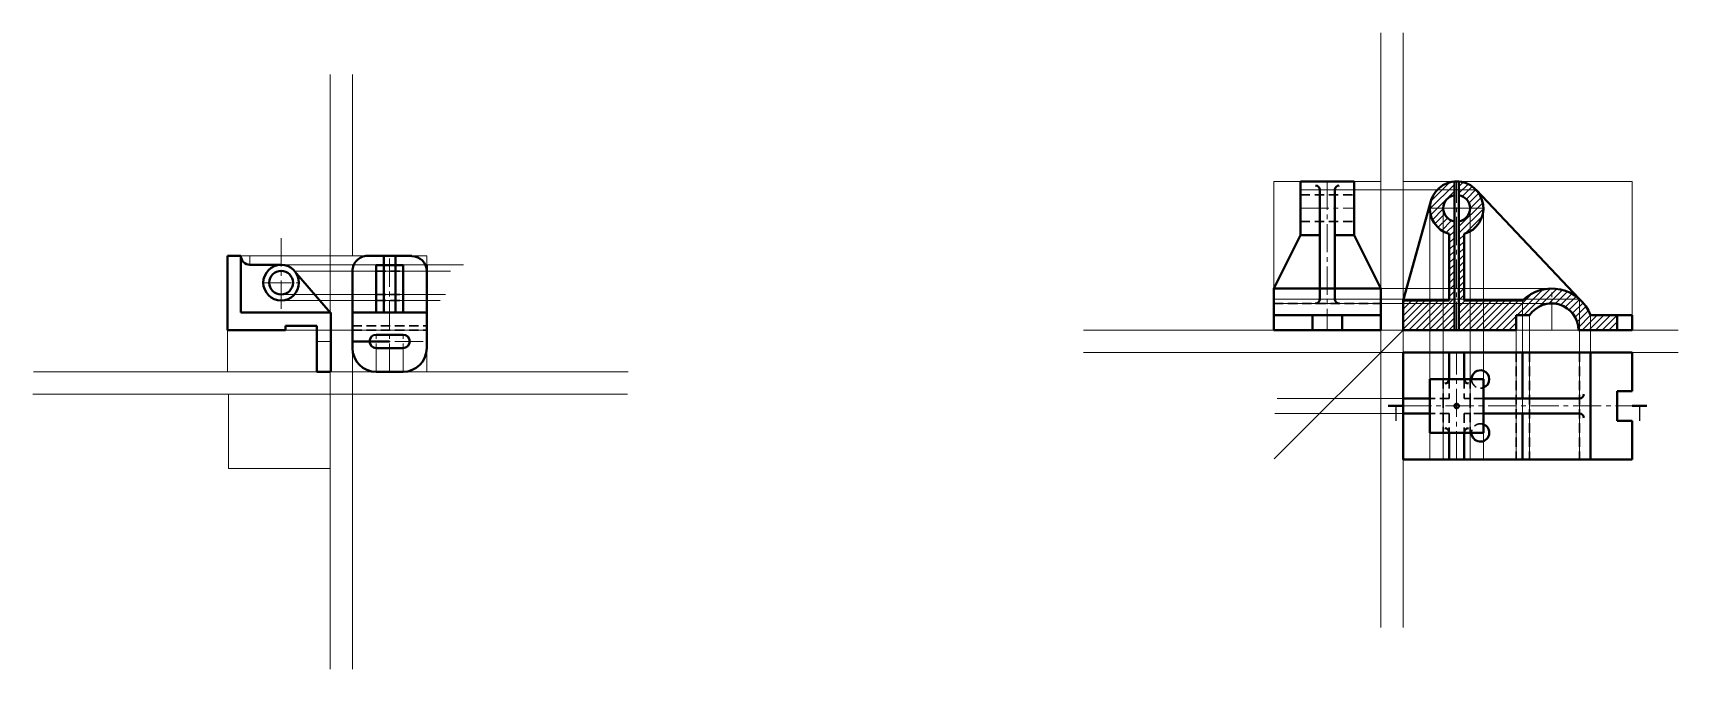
# Model space of a CAD drawing. Header units: millimetres. Extents: x 0 to 7799, y -473 to 358.
# Drawn here: x 5882 to 6989, y -151 to 277 of the extents above; entities that cross this region are included whole.
import ezdxf

# ---------------------------------------------------------------- set-up
doc = ezdxf.new("R2010")
doc.units = ezdxf.units.MM
doc.linetypes.add('CENTER2', pattern=[28.575, 19.05, -3.175, 3.175, -3.175])
doc.linetypes.add('DASHED2', pattern=[9.525, 6.35, -3.175])
for name, color, linetype, lineweight in [('Centre', 1, 'CENTER2', 20), ('Dimension n Hatch', 6, 'Continuous', 20), ('Hidden', 3, 'DASHED2', 30), ('Object', 2, 'Continuous', 40), ('Projection', 5, 'Continuous', 5)]:
    doc.layers.add(name, color=color, linetype=linetype, lineweight=lineweight)
doc.styles.get("Standard").update_dxf_attribs({"font": 'arial.ttf'})
doc.dimstyles.new('ISO-25', dxfattribs={"dimtxt": 2.5, "dimasz": 2.5, "dimexe": 1.25, "dimexo": 0.625, "dimtad": 1, "dimtxsty": 'Standard', "dimcen": 2.5, "dimadec": 0, "dimazin": 0, "dimtfac": 1, "dimtmove": 0, "dimatfit": 3, "dimfxl": 1, "dimarcsym": 0})

msp = doc.modelspace()

# ---------------------------------------------------------------- hatches: boundary and pattern name
at = {"layer": 'Dimension n Hatch'}
h = msp.add_hatch(dxfattribs=at)
h.set_pattern_fill('ANSI31', color=256)
h.paths.add_polyline_path([(6831.334, 159.401), (6822.334, 159.401, 0.33397625), (6835.334, 142.109), (6835.334, 97.401), (6804.334, 97.401), (6804.334, 77.401), (6838.834, 77.401), (6838.834, 150.527, -0.36597738)])
h.paths.add_polyline_path([(6838.834, 168.275), (6838.834, 177.338, 0.38998328), (6822.334, 159.401), (6831.334, 159.401, -0.36597738)])
h.paths.add_polyline_path([(6841.834, 177.338), (6841.834, 168.275, -0.36597738), (6849.334, 159.401), (6858.334, 159.401, 0.38998328)])
h.paths.add_polyline_path([(6858.334, 159.401), (6849.334, 159.401, -0.36597738), (6841.834, 150.527), (6841.834, 77.401), (6880.334, 77.401), (6880.334, 87.401), (6889.368, 87.401, -0.25049165), (6904.334, 95.401), (6904.334, 105.401, 0.19626157), (6884.738, 97.401), (6845.334, 97.401), (6845.334, 142.109, 0.33397625)])
h.paths.add_polyline_path([(6904.334, 105.401), (6904.334, 95.401, -0.41421356), (6922.334, 77.401), (6948.334, 77.401), (6948.334, 87.401), (6930.488, 87.401, 0.31086789)])

# ---------------------------------------------------------------- linework, layer by layer
at = {"layer": 'Centre'}
for p, q in [((6753.334, 177.401), (6753.334, 77.401)), ((6840.334, 77.401), (6840.334, 177.401)), ((6735.334, 159.401), (6771.334, 159.401)), ((6840.334, 159.401), (6822.334, 159.401)), ((6840.334, 159.401), (6858.334, 159.401)), ((6049.472, 139.356), (6049.472, 89.348)), ((6028.472, 127.356), (6028.472, 121.348)), ((6122.472, 49.356), (6122.472, 127.356)), ((6037.472, 109.348), (6061.472, 109.348)), ((6904.334, 77.401), (6904.334, 105.401)), ((6073.472, 69.856), (6082.949, 69.856)), ((6097.472, 69.856), (6147.472, 69.856)), ((6113.472, 49.356), (6113.472, 74.356)), ((6131.472, 49.356), (6131.472, 74.356)), ((6840.334, -9.599), (6840.334, 62.401)), ((6804.334, 26.401), (6958.334, 26.401))]:
    msp.add_line(p, q, dxfattribs=at)
at = {"layer": 'Hidden'}
for p, q in [((6735.334, 168.401), (6771.334, 168.401)), ((6735.334, 150.401), (6771.334, 150.401)), ((6113.472, 117.167), (6131.472, 117.167)), ((6113.472, 101.348), (6131.472, 101.348)), ((6113.472, 97.348), (6131.472, 97.348)), ((6717.334, 95.401), (6789.334, 95.401)), ((6097.472, 80.356), (6147.472, 80.356)), ((6097.472, 77.356), (6147.472, 77.356)), ((6880.334, 62.401), (6880.334, -9.599)), ((6889.368, 62.401), (6889.368, -9.599)), ((6922.936, 62.401), (6922.936, -9.599)), ((6831.334, 44.401), (6831.334, 31.401)), ((6835.334, 44.401), (6835.334, 31.401)), ((6845.334, 44.401), (6845.334, 31.401)), ((6849.334, 44.401), (6849.334, 31.401)), ((6835.334, 31.401), (6822.334, 31.401)), ((6831.334, 31.401), (6831.334, 8.401)), ((6858.334, 31.401), (6845.334, 31.401)), ((6849.334, 31.401), (6849.334, 8.401)), ((6835.334, 21.401), (6822.334, 21.401)), ((6835.334, 21.401), (6835.334, 8.401)), ((6858.334, 21.401), (6845.334, 21.401)), ((6845.334, 21.401), (6845.334, 8.401))]:
    msp.add_line(p, q, dxfattribs=at)
for centre, start, end in [((6856.334, 44.401), 180, 289.471221), ((6856.334, 8.401), 70.528779, 180), ((6856.334, 8.401), 270, 289.471221)]:
    msp.add_arc(centre, 6, start, end, dxfattribs=at)
at = {"layer": 'Object'}
for p, q in [((6753.334, 177.401), (6735.334, 177.401)), ((6735.334, 177.401), (6735.334, 141.401)), ((6771.334, 177.401), (6753.334, 177.401)), ((6771.334, 141.401), (6771.334, 177.401)), ((6840.334, 177.401), (6838.834, 177.401)), ((6838.834, 177.401), (6841.834, 177.401)), ((6838.834, 177.401), (6838.834, 77.401)), ((6841.834, 177.401), (6841.834, 77.401)), ((6735.334, 159.401), (6735.334, 168.401)), ((6745.334, 174.775), (6745.334, 174.775)), ((6748.334, 171.775), (6748.334, 98.329)), ((6748.334, 171.775), (6748.334, 171.775)), ((6758.334, 171.775), (6758.334, 98.329)), ((6758.334, 171.775), (6758.334, 171.775)), ((6761.334, 174.775), (6761.334, 174.775)), ((6922.936, 98.329), (6853.406, 171.775)), ((6804.334, 97.401), (6822.997, 164.242)), ((6717.334, 105.401), (6735.334, 141.401)), ((6735.334, 141.401), (6748.334, 141.401)), ((6758.334, 141.401), (6771.334, 141.401)), ((6789.334, 105.401), (6771.334, 141.401)), ((6835.334, 97.401), (6835.334, 142.109)), ((6845.334, 97.401), (6845.334, 142.109)), ((6013.472, 77.356), (6013.472, 127.356)), ((6013.472, 127.356), (6022.472, 127.356)), ((6022.472, 127.356), (6022.472, 89.348)), ((6107.472, 127.356), (6137.472, 127.356)), ((6118.472, 117.167), (6118.472, 127.356)), ((6118.472, 127.356), (6126.472, 127.356)), ((6126.472, 127.356), (6126.472, 117.167)), ((6137.472, 127.167), (6137.472, 127.356)), ((6049.472, 121.348), (6028.472, 121.348)), ((6082.472, 89.348), (6058.574, 117.167)), ((6097.472, 89.356), (6097.472, 117.356)), ((6118.472, 121.167), (6113.472, 121.167)), ((6113.472, 117.167), (6113.472, 121.167)), ((6113.472, 121.167), (6131.472, 121.167)), ((6113.472, 117.167), (6113.472, 89.356)), ((6118.472, 121.167), (6126.472, 121.167)), ((6118.472, 89.356), (6118.472, 117.167)), ((6126.472, 121.167), (6131.472, 121.167)), ((6126.472, 117.167), (6126.472, 89.356)), ((6131.472, 121.167), (6131.472, 117.167)), ((6131.472, 117.167), (6131.472, 89.356)), ((6147.472, 121.348), (6147.472, 89.356)), ((6717.334, 87.401), (6717.334, 105.401)), ((6717.334, 105.401), (6789.334, 105.401)), ((6789.334, 105.401), (6789.334, 87.401)), ((6052.949, 89.348), (6022.472, 89.348)), ((6073.949, 89.348), (6052.949, 89.348)), ((6082.949, 89.348), (6073.949, 89.348)), ((6082.949, 49.348), (6082.949, 89.348)), ((6097.472, 65.356), (6097.472, 89.356)), ((6097.472, 89.356), (6147.472, 89.356)), ((6147.472, 89.356), (6147.472, 65.356)), ((6804.334, 77.401), (6804.334, 97.401)), ((6804.334, 97.401), (6835.334, 97.401)), ((6845.334, 97.401), (6884.738, 97.401)), ((6073.472, 80.356), (6052.472, 80.356)), ((6052.472, 80.356), (6052.472, 77.356)), ((6073.472, 49.356), (6073.472, 80.356)), ((6717.334, 77.401), (6717.334, 87.401)), ((6717.334, 87.401), (6789.334, 87.401)), ((6717.334, 87.401), (6743.334, 87.401)), ((6743.334, 87.401), (6743.334, 77.401)), ((6789.334, 87.401), (6763.334, 87.401)), ((6763.334, 87.401), (6763.334, 77.401)), ((6789.334, 87.401), (6789.334, 77.401)), ((6880.334, 77.401), (6880.334, 87.401)), ((6880.334, 87.401), (6889.368, 87.401)), ((6958.334, 87.401), (6930.488, 87.401)), ((6958.334, 87.401), (6948.334, 87.401)), ((6948.334, 87.401), (6948.334, 77.401)), ((6958.334, 77.401), (6958.334, 87.401)), ((6052.472, 77.356), (6013.472, 77.356)), ((6122.472, 69.856), (6097.472, 69.856)), ((6113.472, 74.356), (6131.472, 74.356)), ((6789.334, 77.401), (6717.334, 77.401)), ((6880.334, 77.401), (6804.334, 77.401)), ((6958.334, 77.401), (6922.334, 77.401)), ((6113.472, 65.356), (6131.472, 65.356)), ((6835.334, 62.401), (6804.334, 62.401)), ((6804.334, 62.401), (6804.334, 31.401)), ((6835.334, 44.401), (6835.334, 62.401)), ((6835.334, 62.401), (6845.334, 62.401)), ((6845.334, 62.401), (6845.334, 44.401)), ((6880.334, 62.401), (6845.334, 62.401)), ((6884.738, 62.401), (6880.334, 62.401)), ((6884.738, 31.401), (6884.738, 62.401)), ((6884.738, 62.401), (6930.488, 62.401)), ((6930.488, 62.401), (6930.488, -9.599)), ((6930.488, 62.401), (6958.334, 62.401)), ((6958.334, 62.401), (6958.334, 36.401)), ((6082.472, 49.356), (6073.472, 49.356)), ((6122.472, 49.356), (6113.472, 49.356)), ((6113.472, 49.356), (6131.472, 49.356)), ((6822.334, 26.401), (6822.334, 44.401)), ((6822.334, 44.401), (6858.334, 44.401)), ((6835.334, 44.401), (6835.334, 44.401)), ((6845.334, 44.401), (6845.334, 44.401)), ((6858.334, 44.401), (6858.334, 8.401)), ((6832.334, 41.401), (6832.334, 41.401)), ((6848.334, 41.401), (6848.334, 41.401)), ((6925.936, 34.401), (6925.936, 34.401)), ((6958.334, 36.401), (6948.334, 36.401)), ((6948.334, 36.401), (6948.334, 16.401)), ((6804.334, 26.401), (6794.334, 26.401)), ((6804.334, 31.401), (6822.334, 31.401)), ((6804.334, 31.401), (6804.334, 21.401)), ((6822.334, 8.401), (6822.334, 26.401)), ((6858.334, 26.401), (6858.334, 31.401)), ((6858.334, 31.401), (6922.936, 31.401)), ((6922.936, 31.401), (6922.936, 31.401)), ((6958.334, 26.401), (6968.334, 26.401)), ((6804.334, -9.599), (6804.334, 21.401)), ((6804.334, 21.401), (6822.334, 21.401)), ((6922.936, 21.401), (6858.334, 21.401)), ((6884.738, -9.599), (6884.738, 21.401)), ((6922.936, 21.401), (6922.936, 21.401)), ((6925.936, 18.401), (6925.936, 18.401)), ((6948.334, 16.401), (6958.334, 16.401)), ((6958.334, 16.401), (6958.334, -9.599)), ((6858.334, 8.401), (6822.334, 8.401)), ((6835.334, -9.599), (6835.334, 8.401)), ((6845.334, -9.599), (6845.334, 8.401)), ((6804.334, -9.599), (6835.334, -9.599)), ((6835.334, -9.599), (6845.334, -9.599)), ((6840.334, -9.599), (6856.334, -9.599)), ((6840.334, -9.599), (6856.334, -9.599)), ((6845.334, -9.599), (6884.738, -9.599)), ((6930.488, -9.599), (6884.738, -9.599)), ((6958.334, -9.599), (6930.488, -9.599))]:
    msp.add_line(p, q, dxfattribs=at)
for centre, radius in [((6049.472, 109.348), 12), ((6049.472, 109.348), 8), ((6840.334, 26.401), 1.5)]:
    msp.add_circle(centre, radius, dxfattribs=at)
for centre, radius, start, end in [((6840.334, 159.401), 18, 286.12762, 253.87238), ((6745.334, 171.775), 3, 0, 90), ((6761.334, 171.775), 3, 90, 180), ((6840.334, 159.401), 9, 99.594068, 260.405932), ((6840.334, 159.401), 9, 279.594068, 80.405932), ((6028.472, 127.356), 6.008, 180, 270), ((6107.472, 117.356), 10, 90, 181.078586), ((6137.472, 117.167), 10, 0, 90), ((6904.334, 77.401), 28, 20.924832, 134.415309), ((6745.334, 98.329), 3, 270, 360), ((6761.334, 98.329), 3, 180, 270), ((6904.334, 77.401), 18, 0, 146.251011), ((6113.472, 69.856), 4.5, 90, 270), ((6131.472, 69.856), 4.5, 270, 90), ((6113.472, 65.356), 16, 180, 270), ((6131.472, 65.356), 16, 270, 0), ((6832.334, 44.401), 3, 270, 0), ((6848.334, 44.401), 3, 180, 270), ((6856.334, 44.401), 6, 70.528779, 180), ((6856.334, 44.401), 6, 289.471221, 70.528779), ((6922.936, 34.401), 3, 270, 0), ((6832.334, 8.401), 3, 0, 90), ((6848.334, 8.401), 3, 90, 180), ((6856.334, 8.401), 6, 180, 70.528779), ((6922.936, 18.401), 3, 0, 90)]:
    msp.add_arc(centre, radius, start, end, dxfattribs=at)
at = {"layer": 'Projection'}
for p, q in [((6789.334, 277.401), (6789.334, -122.599)), ((6789.334, 277.401), (6789.334, -122.599)), ((6804.334, 277.401), (6804.334, -122.599)), ((6804.334, 277.401), (6804.334, -122.599)), ((6082.472, 249.356), (6082.472, -150.644)), ((6097.472, 249.356), (6097.472, 127.356)), ((6717.334, 77.401), (6717.334, 177.401)), ((6717.334, 177.401), (6789.334, 177.401)), ((6958.334, 177.401), (6804.334, 177.401)), ((6958.334, 77.401), (6958.334, 177.401)), ((6853.406, 171.775), (6735.334, 171.775)), ((6822.334, 159.401), (6822.334, -9.599)), ((6831.334, 159.401), (6831.334, -9.599)), ((6849.334, 159.401), (6849.334, -9.599)), ((6858.334, 159.401), (6858.334, -9.599)), ((6013.472, 49.356), (6013.472, 127.356)), ((6013.472, 127.356), (6147.472, 127.356)), ((6147.472, 49.356), (6147.472, 127.356)), ((6049.472, 121.348), (6172.071, 121.348)), ((6058.574, 117.167), (6163.483, 117.167)), ((6097.472, 121.348), (6097.472, -150.644)), ((6118.472, 117.167), (6126.472, 117.167)), ((6126.472, 117.167), (6118.472, 117.167)), ((6049.472, 101.348), (6160.161, 101.348)), ((6904.334, 105.401), (6717.334, 105.401)), ((6049.472, 97.348), (6156.451, 97.348)), ((6922.936, 98.329), (6717.334, 98.329)), ((6904.334, 95.401), (6717.334, 95.401)), ((6884.738, 97.401), (6884.738, -9.599)), ((6922.936, 98.329), (6922.936, -9.599)), ((6889.368, 87.401), (6889.368, -9.599)), ((6930.488, 87.401), (6930.488, -9.599)), ((6052.472, 77.356), (6147.472, 77.356)), ((6589.334, 77.401), (6989.334, 77.401)), ((6589.334, 77.401), (6989.334, 77.401)), ((6789.334, 77.401), (6717.334, 77.401)), ((6804.334, 77.401), (6717.648, -9.285)), ((6804.334, 77.401), (6958.334, 77.401)), ((6880.334, 77.401), (6880.334, -9.599)), ((6804.334, 62.401), (6589.334, 62.401)), ((6804.334, 62.401), (6589.334, 62.401)), ((6804.334, 62.401), (6804.334, -9.599)), ((6989.334, 62.401), (6958.334, 62.401)), ((6989.334, 62.401), (6958.334, 62.401)), ((6282.949, 49.348), (5882.949, 49.348)), ((6082.472, 49.356), (6013.472, 49.356)), ((6097.472, 49.356), (6147.472, 49.356)), ((6282.472, 34.356), (5882.472, 34.356)), ((6014.005, 34.356), (6014.005, -15.644)), ((6804.334, 31.401), (6719.633, 31.401)), ((6804.334, 21.401), (6718.109, 21.401)), ((6831.334, -9.599), (6835.334, -9.599)), ((6014.005, -15.644), (6082.472, -15.644))]:
    msp.add_line(p, q, dxfattribs=at)

# ---------------------------------------------------------------- leaders
at = {"layer": 'Object'}
for points in [[(6799.334, 26.401), (6799.334, 16.401)], [(6963.334, 26.401), (6963.334, 16.401)]]:
    msp.add_leader(points, dimstyle='ISO-25', dxfattribs=at)

doc.saveas('drawing.dxf')
